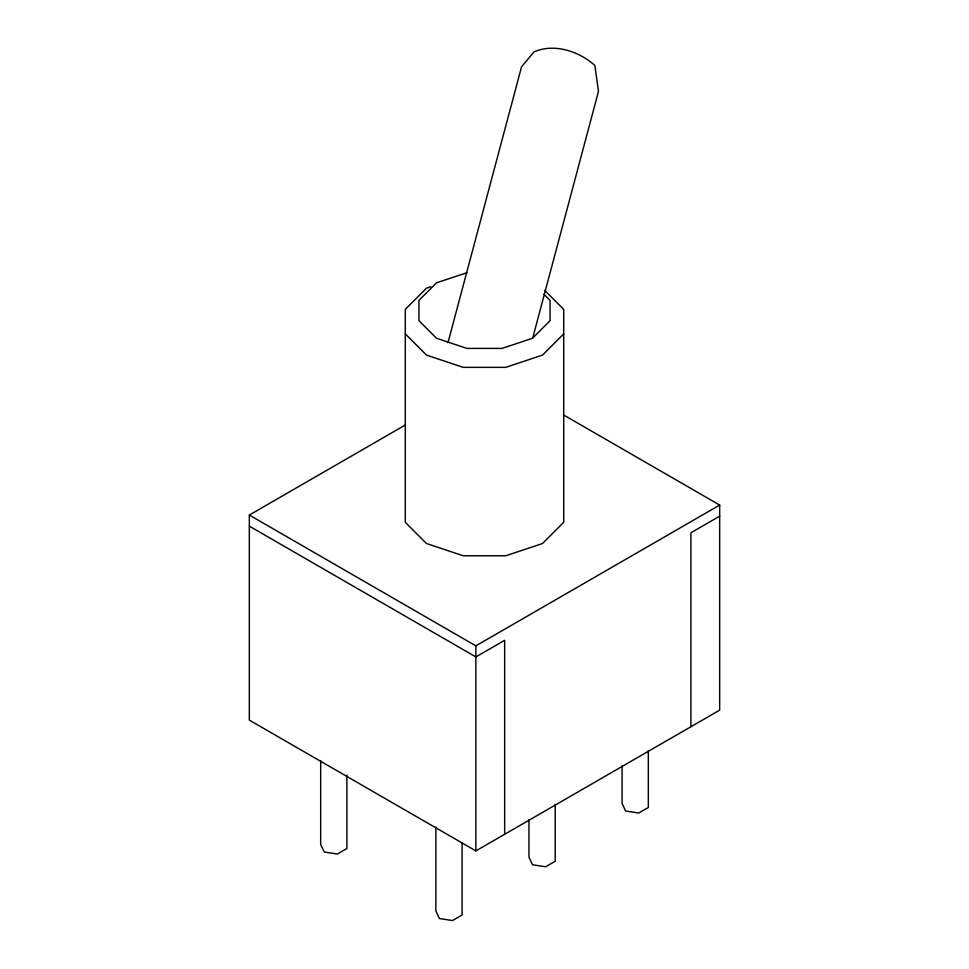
<?xml version="1.0" encoding="UTF-8"?>
<svg xmlns="http://www.w3.org/2000/svg" width="969" height="969" viewBox="0 0 969 969"><rect width="100%" height="100%" fill="white"/><g stroke="black" fill="none" stroke-linecap="round" stroke-linejoin="round"><path stroke-width="1.45" d="M447.981 342.711L521.54 66.849L533.967 51.926C554.038 42.963 579.074 51.309 594.845 65.407L598.479 91.401L532.696 338.072M563.704 333.881L542.483 355.102L505.721 367.36L463.279 367.36L426.517 355.102L405.296 333.881M563.849 415.107L719.676 505.079L719.676 710.132L475.864 850.903L249.324 720.112L249.324 515.048L405.308 424.991M249.324 515.048L475.864 645.851L719.676 505.079M719.676 516.162L690.885 532.793L690.885 726.762M466.937 272.689L436.498 282.839L418.935 300.402L418.935 320.691L436.498 338.254L466.937 348.404L502.063 348.404L532.502 338.254L550.065 320.691L550.065 300.402L543.863 294.201M430.757 286.739L426.517 288.156L405.296 309.377L405.296 522.315L426.517 543.536L463.279 555.794L505.721 555.794L542.483 543.536L563.704 522.315L563.704 309.377L544.602 290.276M249.324 526.143L475.864 656.934L504.655 640.303L504.655 834.285M648.322 750.575L648.322 807.492L638.716 813.027L625.611 811.005L622.098 803.434L622.098 765.982M555.213 804.331L555.213 861.247L545.608 866.795L532.502 864.76L528.977 857.19L528.977 819.75M475.864 645.851L475.864 850.903M462.092 843.115L462.092 915.002L452.499 920.55L439.381 918.527L435.868 910.945L435.868 827.066M346.902 775.103L346.902 848.505L337.309 854.04L324.191 852.017L320.678 844.447L320.678 760.568"/></g></svg>
